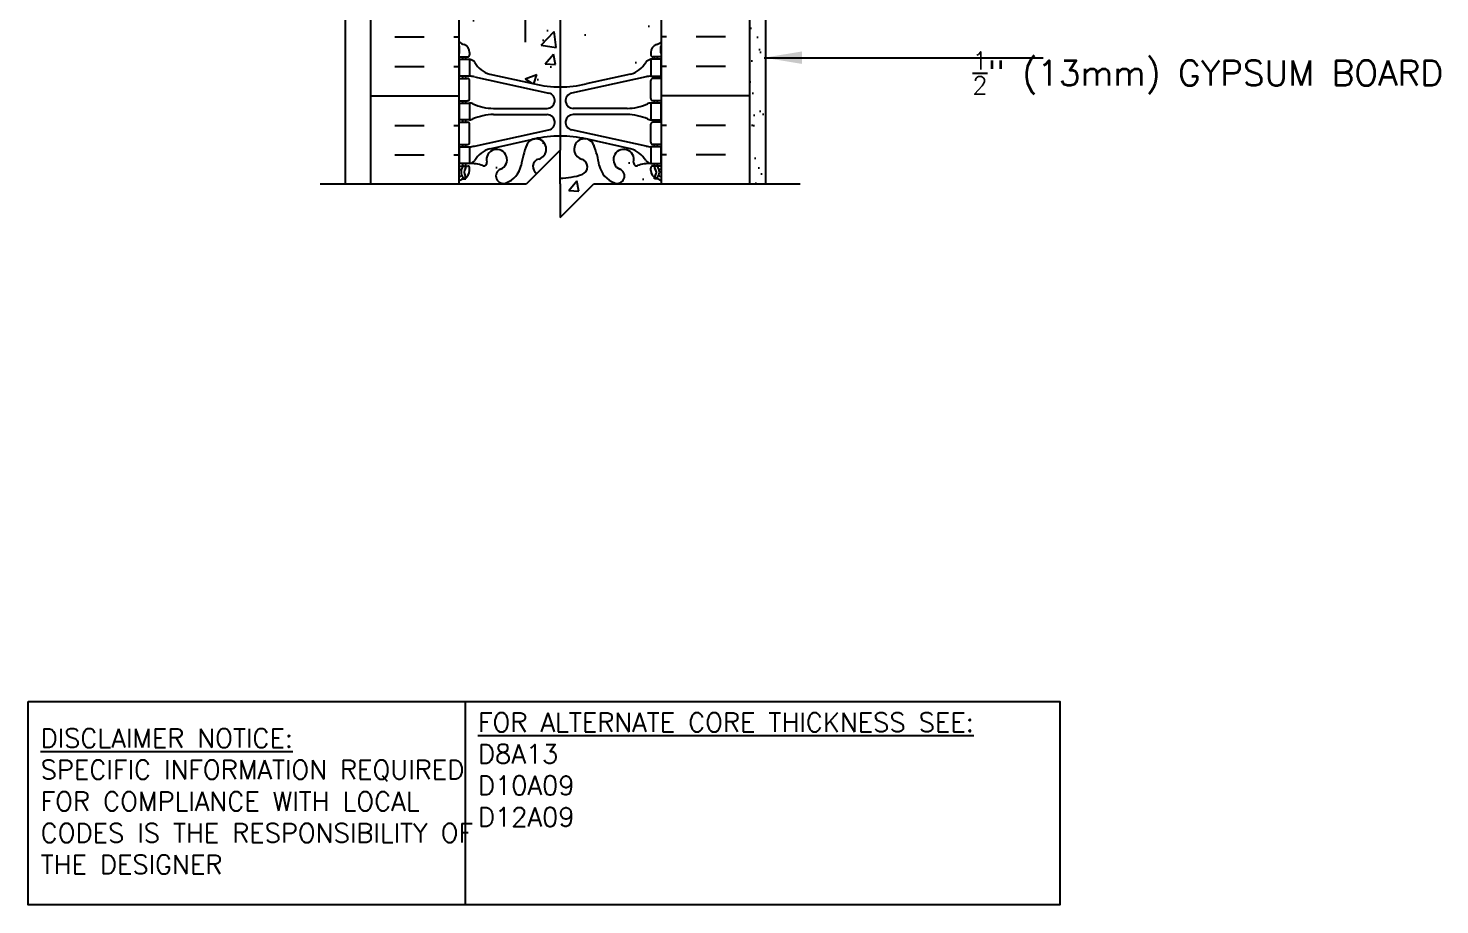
# Model space of a CAD drawing. Header units: inches. Extents: x 64 to 116.3, y 196.6 to 261.
# Drawn here: x 74.32 to 116.25, y 196.59 to 222.63 of the extents above; entities that cross this region are included whole.
import ezdxf

# ---------------------------------------------------------------- set-up
doc = ezdxf.new("R2010")
doc.units = ezdxf.units.IN
doc.header["$MEASUREMENT"] = 0
for name, color, linetype in [('HATCH', 12, 'Continuous'), ('line25', 2, 'Continuous'), ('LINE3', 3, 'Continuous'), ('LINE50', 5, 'Continuous'), ('LINE9', 9, 'Continuous'), ('TEXT', 4, 'Continuous'), ('Web_Edge', 9, 'Continuous')]:
    doc.layers.add(name, color=color, linetype=linetype)
doc.styles.add('DIM', font='romans.shx', dxfattribs={"width": 0.7})
doc.styles.add('ROMANS', font='romans.shx', dxfattribs={"height": 0.75})
doc.styles.get("Standard").update_dxf_attribs({"font": 'romans.shx', "height": 0.75})
doc.dimstyles.new('ext_12', dxfattribs={"dimscale": 12, "dimtxt": 0.09375, "dimasz": 0.09375, "dimexe": 0.09375, "dimexo": 0.0625, "dimgap": 0.0625, "dimtad": 1, "dimdec": 1, "dimzin": 3, "dimdsep": 46, "dimlunit": 4, "dimtxsty": 'DIM', "dimcen": 0.09, "dimdle": 0.09375, "dimclrt": 4, "dimadec": 0, "dimazin": 0, "dimtfac": 1, "dimtdec": 1, "dimtmove": 2, "dimatfit": 3, "dimfxl": 1, "dimfrac": 2, "dimtolj": 1, "dimtzin": 0, "dimarcsym": 0})

msp = doc.modelspace()

# ---------------------------------------------------------------- hatches: boundary and pattern name
at = {"layer": 'HATCH'}
h = msp.add_hatch(dxfattribs=at)
h.set_pattern_fill('AR-CONC', color=256, scale=0.5)
h.set_pattern_definition([(50, (0, 0), (3.5863, -0.31376), [0.375, -4.125]), (355, (0, 0), (-0.693757, 3.76096), [0.3, -3.3]), (100.4514, (0.299, -0.026), (2.892544, 3.4472), [0.3187, -3.50571]), (46.1842, (0, 1), (5.33621, -0.827596), [0.5625, -6.1875]), (96.6356, (0.4447, 0.931), (4.67331, 4.87059), [0.47805, -5.25857]), (351.1842, (0, 1), (4.67331, 4.87059), [0.45, -4.95]), (21, (0.5, 0.75), (2.984535, -2.013094), [0.375, -4.125]), (326, (0.5, 0.75), (1.216577, 3.62575), [0.3, -3.3]), (71.4514, (0.7487, 0.5822), (4.20111, 1.612656), [0.3187, -3.50571]), (37.5, (0, 0), (0.060799, 1.664469), [0, -3.26, 0, -3.35, 0, -3.3125]), (7.5, (0, 0), (1.315348, 1.972059), [0, -1.91, 0, -3.185, 0, -1.2625]), (327.5, (-1.115, 0), (2.669112, -0.1127744), [0, -1.25, 0, -3.9, 0, -5.175]), (317.5, (-1.615, 0), (2.91593, 0.500525), [0, -1.625, 0, -2.59, 0, -3.675])])
h.paths.add_polyline_path([(92.815, 257.838), (92.815, 257.905, -0.317837), (92.981, 258.141, 0.082415), (93.125, 258.22), (93.124, 260.004), (91.145, 260.004), (90.145, 259.004), (90.145, 261.004), (89.145, 260.004), (87.125, 260.004), (87.125, 258.22, 0.082415), (87.268, 258.141, -0.317837), (87.435, 257.905), (87.435, 257.838, -0.414214), (87.372, 257.775), (87.325, 257.775), (87.325, 257.705), (87.43, 257.705, -0.188973), (87.586, 257.61, 0.196323), (88.035, 257.264), (89.357, 256.974, 0.057795), (90.125, 256.885, 0.057795), (90.893, 256.974), (92.215, 257.264, 0.196323), (92.664, 257.61, -0.188973), (92.82, 257.705), (92.925, 257.705), (92.925, 257.775), (92.877, 257.775, -0.414214)])
h.paths.add_polyline_path([(93.125, 254.09, 0.064883), (93.015, 254.156), (92.925, 254.156), (92.925, 254.198, -0.249069), (92.815, 254.405), (92.815, 254.473, -0.414214), (92.877, 254.535), (92.925, 254.535), (92.925, 254.605), (92.82, 254.605, 0.10046), (92.426, 254.548, -0.601435), (92.306, 254.653, 2.182095), (91.896, 254.44, -1), (91.733, 254.032, -0.24438), (91.285, 254.552, 0.053157), (91.119, 255.166, 0.223253), (90.918, 255.331), (90.899, 255.336, 0.955472), (90.76, 254.742, -0.735593), (90.773, 254.284, -0.082755), (90.125, 254.176, -0.082755), (89.476, 254.284, -0.735593), (89.489, 254.742, 0.955472), (89.351, 255.336), (89.331, 255.331, 0.223253), (89.131, 255.166, 0.053157), (88.965, 254.552, -0.24438), (88.516, 254.032, -1), (88.353, 254.44, 2.182095), (87.943, 254.653, -0.601435), (87.823, 254.548, 0.10046), (87.43, 254.605), (87.325, 254.605), (87.325, 254.535), (87.372, 254.535, -0.414214), (87.435, 254.473), (87.435, 254.405, -0.249069), (87.325, 254.198), (87.325, 254.156), (87.235, 254.156, 0.064398), (87.125, 254.09), (87.125, 252.001), (87.125, 250.306), (87.177, 250.306), (87.177, 251.308, -0.379483), (87.669, 251.751), (93.77, 251.751), (93.77, 252.001), (93.125, 252.001), (93.126, 252.556)])
h.paths.add_polyline_path([(93.779, 249.011, 0.932515), (93.866, 250.254), (93.953, 251.501), (87.67, 251.501, 0.366745), (87.427, 251.29), (87.427, 250.306), (87.49, 250.306), (87.49, 249.106), (87.125, 249.106), (87.125, 248.356), (87.49, 248.356), (87.49, 247.156), (87.125, 247.156), (87.125, 246.406), (87.49, 246.406), (87.49, 245.206), (87.125, 245.206), (87.125, 244.456), (87.49, 244.456), (87.49, 243.653, -0.162203), (87.655, 243.526, -0.520567), (88.292, 243.526, -0.520567), (88.726, 243.507, -0.520567), (89.537, 243.507, -0.520567), (89.807, 243.507, -0.520567), (90.396, 243.507, -0.520567), (90.907, 243.507, -0.520567), (91.293, 243.507, -0.520567), (91.737, 243.507, -0.520567), (92.181, 243.507, -0.520567), (92.625, 243.507, -0.520567), (92.905, 243.507, -0.512435), (93.125, 243.5), (93.441, 243.5, -1.006894), (93.437, 244.125), (93.675, 247.529)])
h.paths.add_polyline_path([(99.132, 250.001), (99.132, 251.501), (96.6, 251.501), (96.6, 251.104), (96.506, 250.916), (96.412, 251.104), (96.412, 251.501), (93.953, 251.501), (93.866, 250.254, -0.932515), (93.779, 249.011), (93.675, 247.529), (96.699, 247.847, -0.379205)])
h.paths.add_polyline_path([(99.132, 250.001, 0.379205), (96.699, 247.847, 2.637096)])
h.paths.add_polyline_path([(92.625, 242.007), (92.76, 242.007), (92.76, 242.746), (93.125, 242.746), (93.125, 243.5, 0.512629), (92.905, 243.507, 0.520567), (92.625, 243.507, 0.520567), (92.181, 243.507, 0.520567), (91.737, 243.507, 0.520567), (91.293, 243.507, 0.520567), (90.907, 243.507, 0.520567), (90.396, 243.507, 0.520567), (89.807, 243.507, 0.520567), (89.537, 243.507, 0.520567), (88.726, 243.507, 0.520567), (88.292, 243.526, 0.520567), (87.655, 243.526, 0.162203), (87.49, 243.653), (87.49, 243.376), (87.125, 243.376), (87.125, 242.626), (87.49, 242.626), (87.49, 242.064), (87.625, 242.064), (87.625, 241.548, 0.291097), (87.913, 241.095), (89.171, 240.506, 0.109869), (90.125, 240.294, 0.109869), (91.078, 240.506), (92.337, 241.095, 0.291097), (92.625, 241.548)])
h.paths.add_polyline_path([(92.625, 236.245, 0.258958), (92.366, 236.712, -0.31131), (92.309, 236.842, 2.127293), (91.896, 236.618, -1), (91.733, 236.209, -0.325306), (91.266, 236.952, 0.10488), (91.094, 237.763, 1.422913), (90.76, 237.296, -0.735593), (90.773, 236.838, -0.082755), (90.125, 236.73, -0.082755), (89.476, 236.838, -0.735593), (89.489, 237.296, 1.422913), (89.155, 237.763, 0.10488), (88.983, 236.952, -0.325306), (88.516, 236.209, -1), (88.353, 236.618, 2.127293), (87.94, 236.842, -0.31131), (87.884, 236.712, 0.258958), (87.625, 236.245), (87.625, 234.73), (87.525, 234.73), (87.525, 234.7, -0.414214), (87.475, 234.65), (87.349, 234.65), (87.3, 234.5, -0.6), (87.2, 234.5), (87.125, 234.73), (87.125, 234.001), (87.125, 231.912, 0.064398), (87.235, 231.846), (87.325, 231.846), (87.325, 231.805, -0.249069), (87.435, 231.598), (87.435, 231.53, -0.414214), (87.372, 231.468), (87.325, 231.468), (87.325, 231.398), (87.43, 231.398, 0.10046), (87.823, 231.455, -0.601435), (87.943, 231.35, 2.182095), (88.353, 231.563, -1), (88.516, 231.971, -0.24438), (88.965, 231.451, 0.053157), (89.131, 230.836, 0.223253), (89.331, 230.672), (89.351, 230.667, 0.955472), (89.489, 231.261, -0.735593), (89.476, 231.719, -0.082755), (90.125, 231.827, -0.082755), (90.773, 231.719, -0.735593), (90.76, 231.261, 0.955472), (90.899, 230.667), (90.918, 230.672, 0.223253), (91.119, 230.836, 0.053157), (91.285, 231.451, -0.24438), (91.733, 231.971, -1), (91.896, 231.563, 2.182095), (92.306, 231.35, -0.601435), (92.426, 231.455, 0.10046), (92.82, 231.398), (92.925, 231.398), (92.925, 231.468), (92.877, 231.468, -0.414214), (92.815, 231.53), (92.815, 231.598, -0.249069), (92.925, 231.805), (92.925, 231.846), (93.015, 231.846, 0.064414), (93.125, 231.912), (93.125, 234.73), (93.05, 234.5, -0.6), (92.95, 234.5), (92.901, 234.65), (92.775, 234.65, -0.414214), (92.725, 234.7), (92.725, 234.73), (92.625, 234.73)])
h.paths.add_polyline_path([(93.125, 227.783, 0.082426), (92.981, 227.862, -0.317837), (92.815, 228.098), (92.815, 228.165, -0.414214), (92.877, 228.228), (92.925, 228.228), (92.925, 228.298), (92.82, 228.298, -0.188973), (92.664, 228.392, 0.196323), (92.215, 228.739), (90.893, 229.029, 0.057795), (90.125, 229.118, 0.057795), (89.357, 229.029), (88.035, 228.739, 0.196323), (87.586, 228.392, -0.188973), (87.43, 228.298), (87.325, 228.298), (87.325, 228.228), (87.372, 228.228, -0.414214), (87.435, 228.165), (87.435, 228.098, -0.317837), (87.268, 227.862, 0.082415), (87.125, 227.783), (87.125, 222.22, 0.082415), (87.268, 222.141, -0.317837), (87.435, 221.905), (87.435, 221.838, -0.414214), (87.372, 221.775), (87.325, 221.775), (87.325, 221.705), (87.43, 221.705, -0.188973), (87.586, 221.61, 0.196323), (88.035, 221.264), (89.357, 220.974, 0.057795), (90.125, 220.885, 0.057795), (90.893, 220.974), (92.215, 221.264, 0.196323), (92.664, 221.61, -0.188973), (92.82, 221.705), (92.925, 221.705), (92.925, 221.775), (92.877, 221.775, -0.414214), (92.815, 221.838), (92.815, 221.905, -0.317837), (92.981, 222.141, 0.08242), (93.125, 222.22)])
h.paths.add_polyline_path([(89.428, 218.307, -0.652503), (89.489, 218.742, 0.955472), (89.351, 219.336), (89.331, 219.331, 0.223253), (89.131, 219.166, 0.053157), (88.965, 218.552, -0.24438), (88.516, 218.032, -0.095425), (88.435, 218.016), (89.125, 218.004)])
h.paths.add_polyline_path([(88.353, 218.44, 2.182095), (87.943, 218.653, -0.601435), (87.823, 218.548, 0.10046), (87.43, 218.605), (87.325, 218.605), (87.325, 218.535), (87.372, 218.535, -0.414214), (87.435, 218.473), (87.435, 218.405, -0.249069), (87.325, 218.198), (87.325, 218.156), (87.235, 218.156, 0.064398), (87.125, 218.09), (87.125, 218.004), (88.435, 218.016, -0.825776)])
h.paths.add_polyline_path([(91.285, 218.552, 0.053157), (91.119, 219.166, 0.223253), (90.918, 219.331), (90.899, 219.336, 0.955472), (90.76, 218.742, -0.735593), (90.773, 218.284, -0.082755), (90.125, 218.176), (90.125, 218.004), (90.125, 217.004), (91.125, 218.004), (91.815, 218.016, -0.095425), (91.733, 218.032, -0.24438)])
h.paths.add_polyline_path([(91.896, 218.44, -2.182095), (92.306, 218.653, 0.590137), (92.423, 218.547, -0.101219), (92.82, 218.605), (92.82, 219.105), (93.125, 219.105), (93.125, 218.004), (91.125, 218.004), (91.822, 218.016, 0.811707)])
h.paths.add_polyline_path([(92.815, 218.405), (92.815, 218.473, -0.414214), (92.877, 218.535), (92.972, 218.534, -0.210456), (93.005, 218.519, -0.373584), (93.014, 218.192, -0.348752), (92.96, 218.178, 0.023531), (92.981, 218.17, -0.017922), (93.015, 218.156), (92.925, 218.156), (92.925, 218.198, -0.249069)], flags=16)
h = msp.add_hatch(dxfattribs=at)
h.set_pattern_fill('AR-SAND', color=256, scale=0.5, style=0)
h.paths.add_polyline_path([(95.75, 218.004), (96.229, 218.004), (96.229, 243.5), (95.75, 243.5)])

# ---------------------------------------------------------------- linework, layer by layer
for p, q in [((85.213, 222.367), (86.088, 222.367)), ((86.963, 222.367), (87.125, 222.367)), ((93.286, 222.367), (93.125, 222.367)), ((95.036, 222.367), (94.161, 222.367)), ((85.213, 221.492), (86.088, 221.492)), ((86.963, 221.492), (87.125, 221.492)), ((93.286, 221.492), (93.125, 221.492)), ((95.036, 221.492), (94.161, 221.492)), ((84.5, 220.617), (87.125, 220.617)), ((95.75, 220.617), (93.125, 220.617)), ((85.213, 219.742), (86.088, 219.742)), ((86.963, 219.742), (87.125, 219.742)), ((93.286, 219.742), (93.125, 219.742)), ((95.036, 219.742), (94.161, 219.742)), ((85.213, 218.867), (86.088, 218.867)), ((86.963, 218.867), (87.125, 218.867)), ((93.286, 218.867), (93.125, 218.867)), ((95.036, 218.867), (94.161, 218.867))]:
    msp.add_line(p, q, dxfattribs=at)
at = {"layer": 'line25'}
for p, q in [((93.125, 243.5), (93.125, 218.004)), ((87.125, 218.004), (87.125, 234.001))]:
    msp.add_line(p, q, dxfattribs=at)
at = {"layer": 'LINE3'}
for p, q in [((89.081, 260.004), (89.081, 222.215)), ((90.124, 239.361), (90.125, 219.004))]:
    msp.add_line(p, q, dxfattribs=at)
at = {"layer": 'LINE50'}
for p, q in [((95.75, 243.5), (95.75, 218.004)), ((84.5, 217.992), (84.5, 234.001))]:
    msp.add_line(p, q, dxfattribs=at)
at = {"layer": 'LINE9'}
for p, q in [((83.75, 218.004), (83.75, 260.004)), ((96.229, 218.004), (96.229, 243.5)), ((90.125, 219.004), (89.125, 218.004)), ((90.125, 218.004), (90.125, 219.004)), ((82.995, 218.004), (89.125, 218.004)), ((90.125, 217.004), (91.125, 218.004)), ((90.125, 218.004), (90.125, 217.004)), ((91.125, 218.004), (97.25, 218.004))]:
    msp.add_line(p, q, dxfattribs=at)
at = {"layer": 'TEXT'}
msp.add_lwpolyline([(74.322, 202.632), (87.305, 202.632), (87.305, 196.594), (74.322, 196.594)], close=True, dxfattribs=at)
msp.add_lwpolyline([(87.305, 202.632), (104.966, 202.632), (104.966, 196.594), (87.305, 196.594)], dxfattribs=at)
at = {"layer": 'Web_Edge'}
for p, q in [((87.135, 221.895), (87.135, 222.081)), ((87.435, 221.905), (87.435, 221.838)), ((92.815, 221.905), (92.815, 221.838)), ((93.115, 221.895), (93.115, 222.081)), ((87.125, 221.775), (87.372, 221.775)), ((87.235, 221.705), (87.235, 221.775)), ((87.325, 221.705), (87.325, 221.775)), ((93.125, 221.775), (92.877, 221.775)), ((92.925, 221.705), (92.925, 221.775)), ((93.015, 221.705), (93.015, 221.775)), ((87.125, 221.135), (87.372, 221.135)), ((87.235, 221.135), (87.235, 221.205)), ((87.325, 221.135), (87.325, 221.205)), ((87.435, 220.538), (87.435, 221.073)), ((87.574, 221.181), (89.785, 220.7)), ((88.035, 221.264), (89.357, 220.974)), ((92.676, 221.181), (90.464, 220.7)), ((92.215, 221.264), (90.893, 220.974)), ((92.815, 220.538), (92.815, 221.073)), ((93.125, 221.135), (92.877, 221.135)), ((92.925, 221.135), (92.925, 221.205)), ((93.015, 221.135), (93.015, 221.205)), ((87.125, 220.475), (87.372, 220.475)), ((87.235, 220.405), (87.235, 220.475)), ((87.325, 220.405), (87.325, 220.475)), ((88.139, 220.245), (89.736, 220.245)), ((92.11, 220.245), (90.514, 220.245)), ((93.125, 220.475), (92.877, 220.475)), ((92.925, 220.405), (92.925, 220.475)), ((93.015, 220.405), (93.015, 220.475)), ((87.125, 219.835), (87.372, 219.835)), ((87.235, 219.835), (87.235, 219.905)), ((87.325, 219.835), (87.325, 219.905)), ((87.435, 219.238), (87.435, 219.773)), ((88.139, 220.065), (89.736, 220.065)), ((92.11, 220.065), (90.514, 220.065)), ((92.815, 219.238), (92.815, 219.773)), ((93.125, 219.835), (92.877, 219.835)), ((92.925, 219.835), (92.925, 219.905)), ((93.015, 219.835), (93.015, 219.905)), ((87.574, 219.129), (89.785, 219.611)), ((88.035, 219.046), (89.357, 219.337)), ((92.676, 219.129), (90.464, 219.611)), ((92.215, 219.046), (90.893, 219.337)), ((87.125, 219.175), (87.372, 219.175)), ((87.235, 219.105), (87.235, 219.175)), ((87.325, 219.105), (87.325, 219.175)), ((93.125, 219.175), (92.877, 219.175)), ((92.925, 219.105), (92.925, 219.175)), ((93.015, 219.105), (93.015, 219.175)), ((87.125, 218.535), (87.372, 218.535)), ((87.235, 218.535), (87.235, 218.605)), ((87.325, 218.535), (87.325, 218.605)), ((87.435, 218.405), (87.435, 218.473)), ((92.815, 218.405), (92.815, 218.473)), ((93.125, 218.535), (92.877, 218.535)), ((92.925, 218.535), (92.925, 218.605)), ((93.015, 218.535), (93.015, 218.605)), ((87.125, 218.435), (87.167, 218.435)), ((87.235, 218.156), (87.325, 218.156)), ((87.325, 218.156), (87.325, 218.198)), ((92.925, 218.156), (92.925, 218.198)), ((93.015, 218.156), (92.925, 218.156)), ((93.125, 218.435), (93.083, 218.435))]:
    msp.add_line(p, q, dxfattribs=at)
for points in [[(87.13, 221.705), (87.43, 221.705), (87.43, 221.205), (87.13, 221.205)], [(93.12, 221.705), (92.82, 221.705), (92.82, 221.205), (93.12, 221.205)], [(87.13, 220.405), (87.43, 220.405), (87.43, 219.905), (87.13, 219.905)], [(93.12, 220.405), (92.82, 220.405), (92.82, 219.905), (93.12, 219.905)], [(87.13, 219.105), (87.43, 219.105), (87.43, 218.605), (87.13, 218.605)], [(93.12, 219.105), (92.82, 219.105), (92.82, 218.605), (93.12, 218.605)]]:
    msp.add_lwpolyline(points, close=True, dxfattribs=at)
for centre, radius, start, end in [((87.435, 222.612), 0.5, 231.6833, 250.5288), ((87.435, 222.612), 0.6, 238.8907, 238.927), ((87.115, 222.081), 0.02, 360, 58.927), ((87.115, 221.895), 0.02, 299.988, 360), ((87.185, 221.905), 0.25, 0, 70.5288), ((87.372, 221.838), 0.0625, 270, 0), ((93.065, 221.905), 0.25, 109.4712, 180), ((92.877, 221.838), 0.0625, 180, 270), ((92.815, 222.612), 0.5, 289.4712, 308.3167), ((93.135, 222.081), 0.02, 121.073, 180), ((93.135, 221.895), 0.02, 180, 240.012), ((92.815, 222.612), 0.6, 301.073, 301.1093), ((87.387, 221.459), 0.25, 37.2777, 80.0823), ((88.234, 221.987), 0.75, 210.155, 254.5838), ((92.015, 221.987), 0.75, 285.4162, 329.845), ((92.863, 221.459), 0.25, 99.9177, 142.7223), ((87.372, 221.073), 0.0625, 0, 90), ((87.339, 220.209), 1, 76.4291, 84.7991), ((92.91, 220.209), 1, 95.2009, 103.5709), ((92.877, 221.073), 0.0625, 90, 180), ((90.125, 224.241), 3.356, 256.7692, 270), ((89.736, 220.475), 0.23, 270, 77.6055), ((90.125, 224.241), 3.356, 270, 283.2308), ((90.514, 220.475), 0.23, 102.3945, 270), ((87.372, 220.538), 0.0625, 270, 0), ((87.426, 220.187), 0.219, 60.4937, 88.92), ((87.426, 220.187), 0.219, 60.4937, 88.92), ((88.17, 221.845), 1.6, 246.5673, 268.9203), ((88.17, 221.845), 1.6, 246.5673, 268.9203), ((92.08, 221.845), 1.6, 271.0797, 293.4327), ((92.08, 221.845), 1.6, 271.0797, 293.4327), ((92.824, 220.187), 0.219, 91.08, 119.5063), ((92.824, 220.187), 0.219, 91.08, 119.5063), ((92.877, 220.538), 0.0625, 180, 270), ((87.372, 219.773), 0.0625, 0, 90), ((87.426, 220.124), 0.219, 271.08, 299.5063), ((88.17, 218.465), 1.6, 91.0797, 113.4327), ((89.736, 219.835), 0.23, 282.3945, 90), ((90.514, 219.835), 0.23, 90, 257.6055), ((92.08, 218.465), 1.6, 66.5673, 88.9203), ((92.824, 220.124), 0.219, 240.4937, 268.92), ((92.877, 219.773), 0.0625, 90, 180), ((89.406, 219.036), 0.305, 285.7253, 154.6218), ((90.125, 216.07), 3.356, 90, 103.2308), ((90.125, 216.07), 3.356, 76.7692, 90), ((90.843, 219.036), 0.305, 25.3782, 254.2747), ((87.372, 219.238), 0.0625, 270, 0), ((87.339, 220.101), 1, 275.2009, 283.5709), ((88.234, 218.323), 0.75, 105.4162, 149.845), ((88.24, 218.723), 0.305, 291.8037, 193.3205), ((91.928, 218.082), 3, 158.8016, 170.9727), ((88.322, 218.082), 3, 9.0273, 21.1984), ((92.01, 218.723), 0.305, 346.6795, 248.1963), ((92.015, 218.323), 0.75, 30.155, 74.5838), ((92.91, 220.101), 1, 256.4291, 264.7991), ((92.877, 219.238), 0.0625, 180, 270), ((87.428, 218.351), 0.25, 137.5391, 219.8855), ((87.277, 218.489), 0.045, 317.5391, 137.5391), ((87.372, 218.473), 0.0625, 360, 90), ((87.387, 218.851), 0.25, 279.9177, 322.7223), ((87.486, 217.607), 1, 70.0933, 93.2121), ((87.855, 218.632), 0.09, 251.1349, 13.3205), ((88.24, 218.723), 0.745, 291.8037, 346.7348), ((89.554, 218.511), 0.24, 105.7253, 238.2236), ((90.695, 218.511), 0.24, 288.923, 74.2747), ((92.01, 218.723), 0.745, 193.2652, 248.1963), ((92.394, 218.632), 0.09, 166.6795, 288.8651), ((92.764, 217.607), 1, 86.7879, 109.9067), ((92.863, 218.851), 0.25, 217.2777, 260.0823), ((92.877, 218.473), 0.0625, 90, 180), ((92.972, 218.489), 0.045, 42.4609, 222.4609), ((92.821, 218.351), 0.25, 320.1145, 42.4609), ((87.435, 217.698), 0.6, 114.9252, 121.1093), ((87.435, 217.698), 0.5, 109.4712, 128.3167), ((87.167, 218.415), 0.02, 345.8459, 90), ((87.173, 218.26), 0.02, 294.9252, 19.2084), ((87.271, 218.22), 0.045, 218.552, 40.8121), ((87.428, 218.351), 0.16, 137.5391, 219.9999), ((87.185, 218.405), 0.25, 289.4712, 360), ((88.435, 218.236), 0.22, 111.8037, 291.8037), ((90.125, 220.176), 2, 270, 288.923), ((91.815, 218.236), 0.22, 248.1963, 68.1963), ((93.065, 218.405), 0.25, 180, 250.5288), ((92.979, 218.22), 0.045, 139.1879, 321.448), ((92.821, 218.351), 0.16, 320.0001, 42.4609), ((92.815, 217.698), 0.5, 51.6833, 70.5288), ((93.076, 218.26), 0.02, 160.7916, 245.0748), ((93.083, 218.415), 0.02, 90, 194.1541), ((92.815, 217.698), 0.6, 58.8907, 65.0748)]:
    msp.add_arc(centre, radius, start, end, dxfattribs=at)

# ---------------------------------------------------------------- texts
at = {"layer": 'TEXT', "insert": (116.35, 221.296), "char_height": 0.75, "width": 13.59481, "attachment_point": 6, "style": 'ROMANS'}
msp.add_mtext('\\A1;{\\H0.7x;\\S1/2;}" (13mm) GYPSUM BOARD', dxfattribs=at)
at = {"layer": 'TEXT', "char_height": 0.5625, "attachment_point": 4}
for s, insert, width in [('{\\LFOR ALTERNATE CORE THICKNESS SEE:\\P}D8A13\\PD10A09\\PD12A09', (87.681, 200.606), 23.33295), ('{\\LDISCLAIMER NOTICE:}\\PSPECIFIC INFORMATION REQUIRED FOR COMPLIANCE WITH LOCAL CODES IS THE RESPONSIBILITY OF THE DESIGNER', (74.689, 199.666), 14.00235)]:
    msp.add_mtext(s, dxfattribs=dict(at, insert=insert, width=width))

# ---------------------------------------------------------------- leaders
at = {"layer": 'TEXT'}
msp.add_leader([(96.182, 221.752), (104.469, 221.752)], dimstyle='ext_12', dxfattribs=at)

doc.saveas('drawing.dxf')
